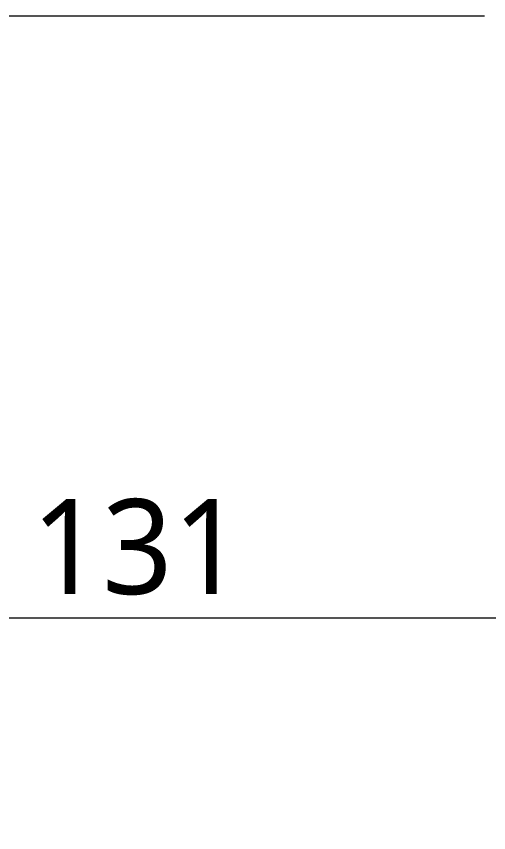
# Model space of a CAD drawing. Extents: x 2070 to 2860, y 0 to 579.
# Drawn here: x 2481.1 to 2530.8, y 187 to 273 of the extents above; entities that cross this region are included whole.
import ezdxf

# ---------------------------------------------------------------- set-up
doc = ezdxf.new("R2010")
doc.units = 0
doc.header["$LTSCALE"] = 10
doc.header["$MEASUREMENT"] = 0
doc.header["$PDMODE"] = 3
doc.header["$PDSIZE"] = -10
doc.layers.get('0').update_dxf_attribs({"linetype": 'CONTINUOUS'})
doc.layers.get('DEFPOINTS').update_dxf_attribs({"linetype": 'CONTINUOUS'})
doc.styles.add('Daelim Dimension', font='NanumGothic.ttf')
doc.dimstyles.new('DEFAULT', dxfattribs={"dimscale": 2, "dimtxt": 2, "dimasz": 2, "dimexe": 0, "dimexo": 2, "dimgap": 1, "dimtad": 1, "dimdec": 0, "dimzin": 9, "dimdsep": 46, "dimtxsty": 'Daelim Dimension', "dimcen": 0.5, "dimclrd": 5, "dimclre": 5, "dimclrt": 256, "dimadec": 1, "dimazin": 0, "dimtfac": 1, "dimtdec": 0, "dimtix": 1, "dimtmove": 0, "dimatfit": 3, "dimfxl": 1, "dimtolj": 1, "dimtzin": 1, "dimlwd": 9, "dimlwe": 9, "dimarcsym": 0})

# ---------------------------------------------------------------- blocks, each defined once
blk = doc.blocks.new('*D7')
at = {"color": 5, "lineweight": 9, "ltscale": 0.5, "transparency": 16777216}
for p, q in [((2428.247, 403.492), (2428.247, 207.658)), ((2559.375, 274.046), (2559.375, 207.658)), ((2432.247, 209.658), (2555.375, 209.658))]:
    blk.add_line(p, q, dxfattribs=at)
at = {"color": 5, "ltscale": 0.5, "transparency": 16777216}
for points in [[(2432.247, 210.325), (2432.247, 208.991), (2428.247, 209.658)], [(2555.375, 210.325), (2555.375, 208.991), (2559.375, 209.658)]]:
    blk.add_solid(points, dxfattribs=at)
at = {"layer": 'DEFPOINTS', "color": 0, "ltscale": 0.5, "transparency": 16777216}
for p in [(2428.247, 407.492), (2559.375, 278.046), (2559.375, 209.658)]:
    blk.add_point(p, dxfattribs=at)
at = {"color": 7, "ltscale": 0.5, "transparency": 16777216, "insert": (2493.811, 217.109), "char_height": 10, "attachment_point": 5, "style": 'Daelim Dimension'}
blk.add_mtext('\\A1;131', dxfattribs=at)
blk = doc.blocks.new('*D12')
at = {"color": 5, "lineweight": 9, "ltscale": 0.5, "transparency": 16777216}
for p, q in [((2530.375, 273.046), (2387.237, 273.046)), ((2389.237, 269.046), (2389.237, 115.894)), ((2541.52, 111.894), (2387.237, 111.894))]:
    blk.add_line(p, q, dxfattribs=at)
at = {"color": 5, "ltscale": 0.5, "transparency": 16777216}
for points in [[(2388.57, 269.046), (2389.903, 269.046), (2389.237, 273.046)], [(2388.57, 115.894), (2389.903, 115.894), (2389.237, 111.894)]]:
    blk.add_solid(points, dxfattribs=at)
at = {"layer": 'DEFPOINTS', "color": 0, "ltscale": 0.5, "transparency": 16777216}
for p in [(2534.375, 273.046), (2389.237, 111.894), (2545.52, 111.894)]:
    blk.add_point(p, dxfattribs=at)
at = {"color": 7, "ltscale": 0.5, "transparency": 16777216, "insert": (2381.793, 192.47), "char_height": 10, "attachment_point": 5, "rotation": 90, "style": 'Daelim Dimension'}
blk.add_mtext('\\A1;490', dxfattribs=at)

msp = doc.modelspace()

# ---------------------------------------------------------------- dimensions: what is measured, and where the dimension line sits
at = {"color": 5, "ltscale": 0.5}
dim = msp.add_linear_dim(base=(2559.375, 209.658), p1=(2428.247, 407.492), p2=(2559.375, 278.046), dimstyle='DEFAULT', override={"dimtxt": 5, "dimexe": 1, "dimclrt": 7}, dxfattribs=at)
dim.commit()
dim.dimension.update_dxf_attribs({"geometry": '*D7', "text_midpoint": (2493.811, 217.109)})
dim = msp.add_linear_dim(base=(2389.237, 111.894), p1=(2534.375, 273.046), p2=(2545.52, 111.894), angle=90, text='490', dimstyle='DEFAULT', override={"dimtxt": 5, "dimexe": 1, "dimclrt": 7}, dxfattribs=at)
dim.commit()
dim.dimension.update_dxf_attribs({"geometry": '*D12', "text_midpoint": (2381.793, 192.47)})

doc.saveas('drawing.dxf')
